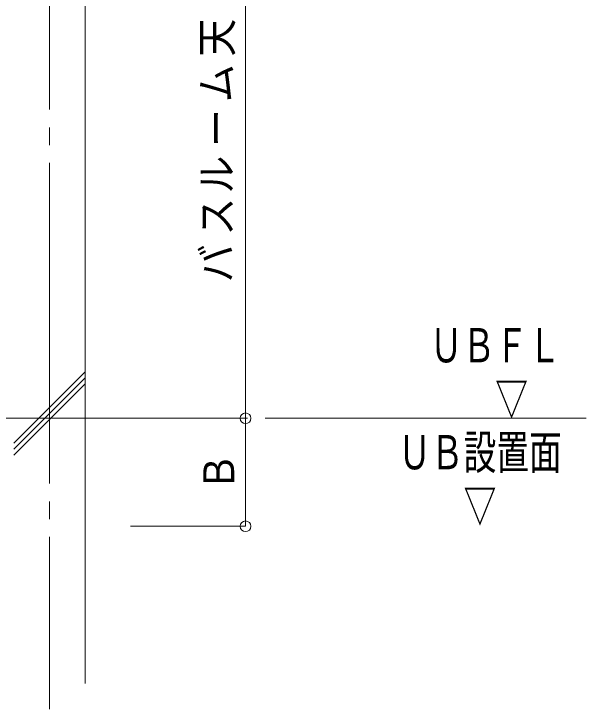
# Model space of a CAD drawing. Units: millimetres on the paper. Extents: x -305 to 305, y -152 to 152.
# Drawn here: x -189.09 to -156.98, y 7.26 to 46.3 of the extents above; entities that cross this region are included whole.
import ezdxf
from ezdxf.enums import TextEntityAlignment as Align

# ---------------------------------------------------------------- set-up
doc = ezdxf.new("R2010")
doc.units = ezdxf.units.MM
doc.linetypes.add('LONG_CHAIN', pattern=[21, 18, -1, 1, -1])
doc.linetypes.add('LONG_DOUBLE_CHAIN', pattern=[21.8, 18, -1, 0.6, -0.6, 0.6, -1])
doc.layers.add('0-0_0', color=7, linetype='Continuous', lineweight=9)
doc.layers.add('0-1_VIEW0001', color=7, linetype='Continuous', lineweight=9)
doc.styles.add('ＭＳ ゴシック', font='')
doc.styles.get('ＭＳ ゴシック').set_extended_font_data('MS Gothic')

# ---------------------------------------------------------------- blocks, each defined once
blk = doc.blocks.new('_ORIGIN')
at = {"layer": '0-0_0'}
blk.add_line((0, 0), (-1, 0), dxfattribs=at)
blk.add_circle((0, 0), 0.5, dxfattribs=at)

msp = doc.modelspace()

# ---------------------------------------------------------------- linework, layer by layer
at = {"layer": '0-1_VIEW0001', "linetype": 'LONG_CHAIN'}
msp.add_line((-187.091, 100.925), (-187.091, 7.261), dxfattribs=at)
at = {"layer": '0-1_VIEW0001'}
for p, q in [((-185.091, 100.925), (-185.091, 8.703)), ((-176.091, 24.191), (-176.091, 89.658)), ((-189.09, 22.191), (-185.09, 26.191)), ((-189.09, 21.858), (-185.09, 25.858)), ((-189.09, 21.524), (-185.09, 25.524)), ((-182.551, 23.591), (-176.091, 23.591)), ((-182.551, 23.591), (-176.091, 23.591)), ((-176.091, 18.125), (-176.091, 22.991)), ((-182.551, 17.525), (-176.091, 17.525))]:
    msp.add_line(p, q, dxfattribs=at)
at = {"layer": '0-1_VIEW0001', "linetype": 'LONG_DOUBLE_CHAIN'}
msp.add_line((-156.983, 23.591), (-261.091, 23.591), dxfattribs=at)

# ---------------------------------------------------------------- block references
at = {"layer": '0-1_VIEW0001', "xscale": 0.6, "yscale": 0.6}
for p, rotation in [((-176.091, 23.591), 270), ((-176.091, 23.591), 90), ((-176.091, 17.525), 270)]:
    msp.add_blockref('_ORIGIN', p, dxfattribs=dict(at, rotation=rotation))

# ---------------------------------------------------------------- texts
at = {"layer": '0-1_VIEW0001', "style": 'ＭＳ ゴシック', "width": 0.9}
for s, p in [('天', (-176.331, 43.9)), ('ム', (-176.331, 41.344)), ('ー', (-176.331, 38.829)), ('ル', (-176.331, 36.212)), ('ス', (-176.331, 33.851)), ('バ', (-176.331, 31.233)), ('Ｂ', (-176.208, 19.501))]:
    msp.add_text(s, height=1.73, rotation=90, dxfattribs=at).set_placement(p, align=Align.BOTTOM_LEFT)
at = {"layer": '0-1_VIEW0001', "style": 'ＭＳ ゴシック', "width": 0.7}
for s, p in [('ＵＢＦＬ', (-165.75, 26.156)), ('\u3000\u3000▽', (-165.75, 23.159)), ('ＵＢ設置面', (-167.524, 20.15)), ('\u3000\u3000▽', (-167.524, 17.152))]:
    msp.add_text(s, height=1.921, dxfattribs=at).set_placement(p, align=Align.BOTTOM_LEFT)

doc.saveas('drawing.dxf')
